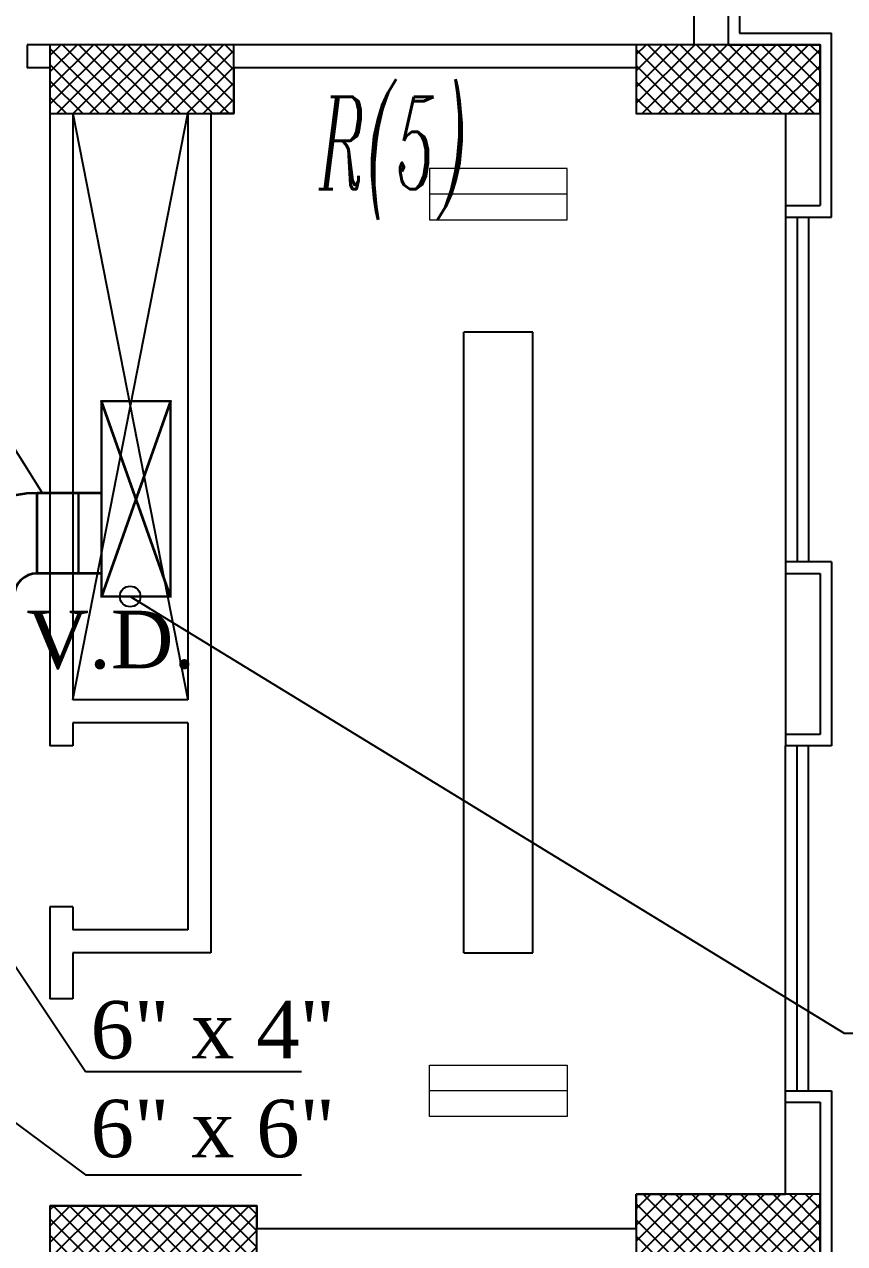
# Model space of a CAD drawing. Extents: x -432 to -365, y -145 to 173.
# Drawn here: x -381.6 to -378.03, y -5.99 to -0.69 of the extents above; entities that cross this region are included whole.
import ezdxf

# ---------------------------------------------------------------- set-up
doc = ezdxf.new("R2010")
doc.units = 0
doc.header["$MEASUREMENT"] = 0
for name, color, linetype, lineweight in [('04-AC_F.A.DUCT', 4, 'Continuous', 35), ('AC-TEXT', 15, 'Continuous', 30), ('Lighting', 2, 'Continuous', 13)]:
    doc.layers.add(name, color=color, linetype=linetype, lineweight=lineweight)
for name, color, linetype in [('CH.W.PIPING TEXT', 4, 'Continuous'), ('COLHATCH', 5, 'Continuous'), ('column', 6, 'Continuous'), ('E-LIGHTING', 2, 'Continuous'), ('ELEV3', 1, 'Continuous'), ('METAL-EDGE', 253, 'Continuous'), ('WALL', 4, 'Continuous'), ('WIN', 5, 'Continuous')]:
    doc.layers.add(name, color=color, linetype=linetype)
doc.styles.add('AC', font='romans.shx', dxfattribs={"height": 0.2})
doc.styles.add('ARABY', font='sosa.shx')
doc.styles.add('ITALICC', font='italicc.shx', dxfattribs={"width": 0.5, "height": 0.5})
doc.dimstyles.new('IHAB', dxfattribs={"dimscale": 0, "dimtxt": 0.15, "dimasz": 0.09, "dimexe": 0.18, "dimexo": 0.0625, "dimgap": 0, "dimtad": 0, "dimtih": 1, "dimtoh": 1, "dimzin": 0, "dimdsep": 46, "dimtxsty": 'ARABY', "dimcen": 0.03, "dimse1": 1, "dimse2": 1, "dimclrd": 36, "dimclrt": 42, "dimadec": 0, "dimazin": 0, "dimtfac": 1, "dimtmove": 1, "dimatfit": 3, "dimldrblk": 'ORIGIN', "dimfxl": 1, "dimtolj": 1, "dimtzin": 0, "dimarcsym": 0})

# ---------------------------------------------------------------- blocks, each defined once
blk = doc.blocks.new('A$C6E0E3E1A')
at = {"layer": 'Lighting'}
blk.add_line((0.5198, 0), (-0.5198, 0), dxfattribs=at)
blk.add_lwpolyline([(0.5198, 0.1938), (-0.5198, 0.1938), (-0.5198, -0.1938), (0.5198, -0.1938)], close=True, dxfattribs=at)
blk = doc.blocks.new('_Origin')
at = {"color": 0, "linetype": 'ByBlock', "lineweight": -2}
blk.add_line((0, 0), (-1, 0), dxfattribs=at)
blk.add_circle((0, 0), 0.5, dxfattribs=at)

msp = doc.modelspace()

# ---------------------------------------------------------------- hatches: boundary and pattern name
at = {"layer": 'COLHATCH', "linetype": 'Continuous'}
h = msp.add_hatch(dxfattribs=at)
h.set_pattern_fill('_USER', color=252, scale=0.05, angle=45, style=0, double=1, pattern_type=0)
h.set_pattern_definition([(45, (-202.924395, -172.77691), (-0.035355339, 0.035355339), []), (135, (-202.924395, -172.77691), (-0.035355339, -0.035355339), [])])
h.paths.add_polyline_path([(-382.4844, 4.8031), (-382.7844, 4.8031), (-382.7844, 3.9031), (-382.4844, 3.9031)])
h.paths.add_polyline_path([(-380.4844, 4.8031), (-381.2844, 4.8031), (-381.2844, 4.5031), (-380.4844, 4.5031)])
h.paths.add_polyline_path([(-378.5344, 2.8031), (-378.8344, 2.8031), (-378.8344, 2.2031), (-378.5344, 2.2031)])
h.paths.add_polyline_path([(-378.1344, -0.7769), (-378.9344, -0.7769), (-378.9344, -1.0769), (-378.1344, -1.0769)])
h.paths.add_polyline_path([(-380.6844, -0.7769), (-381.4844, -0.7769), (-381.4844, -1.0769), (-380.6844, -1.0769)])
h.paths.add_polyline_path([(-380.5844, -5.8269), (-381.4844, -5.8269), (-381.4844, -6.1269), (-380.5844, -6.1269)])
h.paths.add_polyline_path([(-378.1344, -5.7769), (-378.9344, -5.7769), (-378.9344, -6.0769), (-378.1344, -6.0769)])
h.paths.add_polyline_path([(-380.3919, -12.0469), (-381.4919, -12.0469), (-381.4919, -12.3469), (-380.6389, -12.3469, -0.011587), (-380.6548, -13.0326), (-380.4051, -13.0435, 0.01656)])
h.paths.add_polyline_path([(-380.5864, -14.7769), (-380.8398, -14.7769, -0.040808), (-381.4283, -17.1158), (-381.1918, -17.1969, 0.04151)])
h.paths.add_polyline_path([(-382.4844, -14.1769), (-382.7844, -14.1769), (-382.7844, -15.0769), (-382.4844, -15.0769)])
h.paths.add_polyline_path([(-386.6144, -14.1769), (-387.0144, -14.1769), (-387.0144, -15.0769), (-386.6144, -15.0769)])
h.paths.add_polyline_path([(-390.4144, -14.1769), (-390.8644, -14.1769), (-390.8644, -15.0769), (-390.4144, -15.0769)])
h.paths.add_polyline_path([(-390.6644, -15.9969), (-390.9644, -15.9969), (-390.9644, -16.8969), (-390.6644, -16.8969)])
h.paths.add_polyline_path([(-398.6644, -14.1769), (-398.9644, -14.1769), (-398.9644, -15.0769), (-398.6644, -15.0769)])
h.paths.add_polyline_path([(-398.6644, -15.9969), (-398.9644, -15.9969), (-398.9644, -16.8969), (-398.6644, -16.8969)])
h.paths.add_polyline_path([(-406.6644, -14.1769), (-406.9644, -14.1769), (-406.9644, -15.0769), (-406.6644, -15.0769)])
h.paths.add_polyline_path([(-406.6644, -15.9969), (-406.9644, -15.9969), (-406.9644, -16.8969), (-406.6644, -16.8969)])
h.paths.add_polyline_path([(-414.7644, -14.1769), (-415.2144, -14.1769), (-415.2144, -15.0769), (-414.7639, -15.0769)])
h.paths.add_polyline_path([(-414.6644, -15.9969), (-414.9644, -15.9969), (-414.9644, -16.8969), (-414.6644, -16.8969)])
h.paths.add_polyline_path([(-418.6144, -14.1769), (-419.0144, -14.1769), (-419.0144, -15.0769), (-418.6144, -15.0769)])
h.paths.add_polyline_path([(-422.8444, -14.1769), (-423.1444, -14.1769), (-423.1444, -15.0769), (-422.8444, -15.0769)])
h.paths.add_polyline_path([(-424.1369, -12.0469), (-425.2369, -12.0469, 0.01656), (-425.2237, -13.0435), (-424.974, -13.0326, -0.011587), (-424.9898, -12.3469), (-424.1369, -12.3469)])
h.paths.add_polyline_path([(-424.789, -14.7769), (-425.0424, -14.7769, 0.04151), (-424.437, -17.1969), (-424.2005, -17.1158, -0.040808)])
h.paths.add_polyline_path([(-424.1444, -5.8269), (-425.0444, -5.8269), (-425.0444, -6.1269), (-424.1444, -6.1269)])
h.paths.add_polyline_path([(-426.6944, -5.7769), (-427.4944, -5.7769), (-427.4944, -6.0769), (-426.6944, -6.0769)])
h.paths.add_polyline_path([(-426.6944, -0.7769), (-427.4944, -0.7769), (-427.4944, -1.0769), (-426.6944, -1.0769)])
h.paths.add_polyline_path([(-424.1444, -0.7769), (-424.9444, -0.7769), (-424.9444, -1.0769), (-424.1444, -1.0769)])
h.paths.add_polyline_path([(-426.7944, 2.8031), (-427.0944, 2.8031), (-427.0944, 2.2031), (-426.7944, 2.2031)])
h.paths.add_polyline_path([(-424.3444, 4.8031), (-425.1444, 4.8031), (-425.1444, 4.5031), (-424.3444, 4.5031)])
h.paths.add_polyline_path([(-422.8444, 4.8031), (-423.1444, 4.8031), (-423.1444, 3.9031), (-422.8444, 3.9031)])
h.paths.add_polyline_path([(-418.5644, 4.8031), (-418.9644, 4.8031), (-418.9644, 3.9031), (-418.5644, 3.9031)])
h.paths.add_polyline_path([(-414.7644, 4.8031), (-415.2144, 4.8031), (-415.2144, 3.9031), (-414.7644, 3.9031)])
h.paths.add_polyline_path([(-405.4144, 7.0031), (-405.7144, 7.0031), (-405.7144, 6.4031), (-405.4144, 6.4031)])
h.paths.add_polyline_path([(-405.4144, 4.5031), (-400.3144, 4.5031), (-400.3144, 3.0531), (-400.0144, 3.0531), (-400.0144, 4.8031), (-405.7144, 4.8031), (-405.7144, 3.0531), (-405.4144, 3.0531)])
h.paths.add_polyline_path([(-398.6644, 7.0031), (-398.9644, 7.0031), (-398.9644, 6.4031), (-398.6644, 6.4031)])
h.paths.add_polyline_path([(-398.6644, 3.6531), (-398.9644, 3.6531), (-398.9644, 3.0531), (-398.6644, 3.0531)])
h.paths.add_polyline_path([(-390.4144, 4.8031), (-390.8644, 4.8031), (-390.8644, 3.9031), (-390.4144, 3.9031)])

# ---------------------------------------------------------------- linework, layer by layer
at = {"layer": '04-AC_F.A.DUCT', "linetype": 'Continuous'}
for p, q in [((-380.9607, -2.3269), (-381.2607, -3.1769)), ((-380.9607, -3.1769), (-381.2607, -2.3269)), ((-381.2607, -2.7269), (-381.5407, -2.7269)), ((-381.5407, -3.0769), (-381.5407, -2.7269)), ((-381.2607, -3.0769), (-381.5407, -3.0769))]:
    msp.add_line(p, q, dxfattribs=at)
at = {"layer": '04-AC_F.A.DUCT', "linetype": 'Continuous', "const_width": 0.01}
msp.add_lwpolyline([(-380.9607, -3.1769), (-381.2607, -3.1769), (-381.2607, -2.3269), (-380.9607, -2.3269)], close=True, dxfattribs=at)
msp.add_lwpolyline([(-381.3607, -3.0769), (-381.3607, -2.7269)], dxfattribs=at)
at = {"layer": '04-AC_F.A.DUCT', "linetype": 'Continuous'}
for radius in [0.45, 0.1]:
    msp.add_arc((-381.5407, -3.1769), radius, 90, 180, dxfattribs=at)
at = {"layer": 'column', "color": 252}
for points in [[(-381.4844, -0.7769), (-381.4844, -1.0769), (-380.6844, -1.0769), (-380.6844, -0.7769)], [(-378.9344, -0.7769), (-378.9344, -1.0769), (-378.1344, -1.0769), (-378.1344, -0.7769)], [(-378.9344, -5.7769), (-378.9344, -6.0769), (-378.1344, -6.0769), (-378.1344, -5.7769)], [(-381.4844, -5.8269), (-381.4844, -6.1269), (-380.5844, -6.1269), (-380.5844, -5.8269)]]:
    msp.add_lwpolyline(points, close=True, dxfattribs=at)
at = {"layer": 'ELEV3', "color": 252, "linetype": 'Continuous'}
for p, q in [((-381.3844, -1.0769), (-380.8844, -3.6269)), ((-381.3844, -3.6269), (-380.8844, -1.0769))]:
    msp.add_line(p, q, dxfattribs=at)
at = {"layer": 'METAL-EDGE', "color": 252, "linetype": 'Continuous'}
for p, q in [((-378.5344, -0.3269), (-378.5344, -0.7769)), ((-378.5344, -0.7769), (-378.1344, -0.7769)), ((-378.1344, -0.7769), (-378.1344, -1.4769)), ((-378.2844, -1.4769), (-378.1344, -1.4769)), ((-378.2844, -3.0769), (-378.1344, -3.0769)), ((-378.1344, -3.0769), (-378.1344, -3.7769)), ((-378.1344, -3.7769), (-378.2844, -3.7769)), ((-378.2844, -5.3769), (-378.1344, -5.3769)), ((-378.1344, -5.3769), (-378.1344, -6.0769))]:
    msp.add_line(p, q, dxfattribs=at)
at = {"layer": 'WALL', "color": 252, "linetype": 'Continuous'}
for p, q in [((-378.6844, -0.1769), (-378.6844, -0.7769)), ((-378.4844, -0.2769), (-378.4844, -0.7269)), ((-378.4844, -0.7269), (-378.0844, -0.7269)), ((-378.0844, -1.5269), (-378.0844, -0.7269)), ((-378.6844, -0.7769), (-381.5844, -0.7769)), ((-381.5844, -0.7769), (-381.5844, -0.8769)), ((-381.4844, -0.8769), (-381.5844, -0.8769)), ((-381.4844, -0.8769), (-381.4844, -3.8269)), ((-378.9344, -0.8769), (-380.6844, -0.8769)), ((-380.6844, -0.8769), (-380.6844, -1.0769)), ((-378.9344, -0.8769), (-378.9344, -1.0769)), ((-381.3844, -1.0769), (-380.8844, -1.0769)), ((-381.3844, -1.0769), (-381.3844, -3.6269)), ((-380.8844, -1.0769), (-380.8844, -3.6269)), ((-380.7844, -1.0769), (-380.7844, -4.7269)), ((-380.6844, -1.0769), (-380.7844, -1.0769)), ((-378.9344, -1.0769), (-378.2844, -1.0769)), ((-378.6844, -1.0769), (-378.2844, -1.0769)), ((-378.2844, -1.0769), (-378.2844, -1.5269)), ((-378.2844, -1.5269), (-378.0844, -1.5269)), ((-379.3844, -2.0269), (-379.6844, -2.0269)), ((-379.6844, -4.7269), (-379.6844, -2.0269)), ((-379.3844, -4.7269), (-379.3844, -2.0269)), ((-378.0844, -3.0269), (-378.2844, -3.0269)), ((-378.2844, -3.0269), (-378.2844, -3.8269)), ((-378.0844, -3.0269), (-378.0844, -3.8269)), ((-380.8844, -3.6269), (-381.3844, -3.6269)), ((-380.8844, -3.7269), (-381.3844, -3.7269)), ((-381.3844, -3.7269), (-381.3844, -3.8269)), ((-380.8844, -3.7269), (-380.8844, -4.6269)), ((-381.3844, -3.8269), (-381.4844, -3.8269)), ((-378.0844, -3.8269), (-378.2844, -3.8269)), ((-381.3844, -4.5269), (-381.4844, -4.5269)), ((-381.4844, -4.5269), (-381.4844, -4.9269)), ((-381.3844, -4.5269), (-381.3844, -4.6269)), ((-380.8844, -4.6269), (-381.3844, -4.6269)), ((-380.7844, -4.7269), (-381.3844, -4.7269)), ((-381.3844, -4.7269), (-381.3844, -4.9269)), ((-379.6844, -4.7269), (-379.3844, -4.7269)), ((-381.3844, -4.9269), (-381.4844, -4.9269)), ((-378.2844, -5.7769), (-378.2844, -5.3269)), ((-378.2844, -5.3269), (-378.0844, -5.3269)), ((-378.0844, -5.3269), (-378.0844, -6.1269)), ((-378.9344, -5.9269), (-378.9344, -5.7769)), ((-378.9344, -5.7769), (-378.2844, -5.7769)), ((-381.4844, -5.8269), (-380.5844, -5.8269)), ((-381.4844, -5.8269), (-381.4844, -6.0269)), ((-380.5844, -5.8269), (-380.5844, -5.9269)), ((-378.9344, -5.9269), (-380.5844, -5.9269))]:
    msp.add_line(p, q, dxfattribs=at)
at = {"layer": 'WIN', "color": 252}
for p, q in [((-378.2844, -1.5269), (-378.2844, -3.0269)), ((-378.2344, -1.5269), (-378.2344, -3.0269)), ((-378.1844, -1.5269), (-378.1844, -3.0269)), ((-378.2844, -5.3269), (-378.2844, -3.8269)), ((-378.2344, -5.3269), (-378.2344, -3.8269)), ((-378.1844, -5.3269), (-378.1844, -3.8269))]:
    msp.add_line(p, q, dxfattribs=at)

# ---------------------------------------------------------------- block references
at = {"layer": 'E-LIGHTING', "linetype": 'Continuous', "xscale": 0.5753424657534083, "yscale": 0.5753424657534083, "zscale": 0.5753424657534246}
msp.add_blockref('A$C6E0E3E1A', (-379.5344, -1.4269), dxfattribs=at)
at = {"layer": 'E-LIGHTING', "linetype": 'Continuous', "xscale": -0.5753424657534083, "yscale": 0.5753424657534083, "zscale": 0.5753424657534246, "rotation": 180}
msp.add_blockref('A$C6E0E3E1A', (-379.5344, -5.3269), dxfattribs=at)

# ---------------------------------------------------------------- texts
at = {"layer": 'AC-TEXT', "color": 34, "linetype": 'Continuous', "char_height": 0.25, "width": 3.951459, "attachment_point": 7, "style": 'AC'}
for s, insert in [('\\A1;{\\fTimes New Roman|b0|i0|c0|p18;\\C85;V.D.}', (-381.5872, -3.4947)), ('\\A1;{\\fTimes New Roman|b0|i0|c0|p18;\\C85;6" x 4"}', (-381.308, -5.1898)), ('\\A1;{\\fTimes New Roman|b0|i0|c0|p18;\\C85;6" x 6"}', (-381.308, -5.6194))]:
    msp.add_mtext(s, dxfattribs=dict(at, insert=insert))
at = {"layer": 'CH.W.PIPING TEXT', "color": 6, "style": 'ITALICC', "width": 0.5}
msp.add_text('R(5)', height=0.40182, rotation=360, dxfattribs=at).set_placement((-380.3149, -1.4053))

# ---------------------------------------------------------------- leaders
at = {"layer": 'AC-TEXT', "color": 34, "linetype": 'Continuous', "has_arrowhead": 0}
msp.add_leader([(-381.5164, -2.7269), (-382.0353, -1.905), (-383.2894, -1.905)], dimstyle='IHAB', override={"dimscale": 1}, dxfattribs=at)
at = {"layer": 'AC-TEXT', "color": 34, "linetype": 'Continuous'}
for points, override in [([(-381.1357, -3.1769), (-378.0296, -5.0759), (-375.6592, -5.0759)], {"dimscale": 1, "dimclrd": 34, "dimfxl": 0}), ([(-382.3278, -3.7534), (-381.3293, -5.2422), (-380.391, -5.2422)], {"dimscale": 1}), ([(-382.3278, -4.953), (-381.3293, -5.6924), (-380.391, -5.6924)], {"dimscale": 1})]:
    msp.add_leader(points, dimstyle='IHAB', override=override, dxfattribs=at)

doc.saveas('drawing.dxf')
